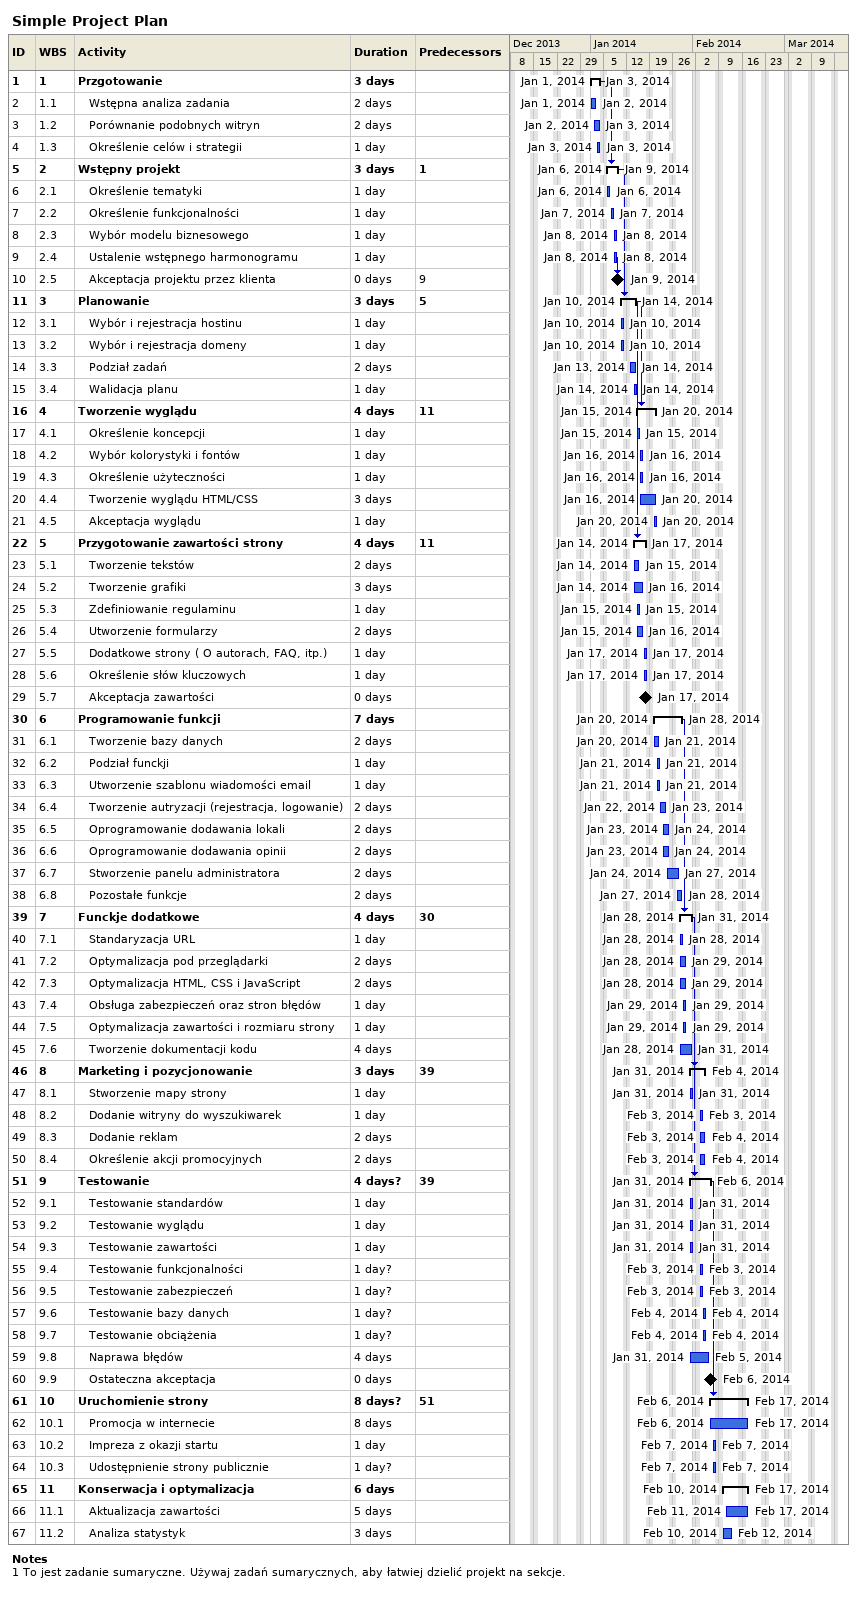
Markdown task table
Simple Project Plan

| ID | WBS | Task | Duration | Start | Finish | Predecessors |
|---|---|---|---|---|---|---|
| 1 | 1 | **Przgotowanie** | 3d | 2014-01-01 | 2014-01-03 |  |
| 2 | 1.1 | Wstępna analiza zadania | 2d | 2014-01-01 | 2014-01-02 |  |
| 3 | 1.2 | Porównanie podobnych witryn | 2d | 2014-01-02 | 2014-01-03 |  |
| 4 | 1.3 | Określenie celów i strategii | 1d | 2014-01-03 | 2014-01-03 |  |
| 5 | 2 | **Wstępny projekt** | 3d | 2014-01-06 | 2014-01-09 | 1 |
| 6 | 2.1 | Określenie tematyki | 1d | 2014-01-06 | 2014-01-06 |  |
| 7 | 2.2 | Określenie funkcjonalności | 1d | 2014-01-07 | 2014-01-07 |  |
| 8 | 2.3 | Wybór modelu biznesowego | 1d | 2014-01-08 | 2014-01-08 |  |
| 9 | 2.4 | Ustalenie wstępnego harmonogramu | 1d | 2014-01-08 | 2014-01-08 |  |
| 10 | 2.5 | Akceptacja projektu przez klienta | 0d | 2014-01-09 | 2014-01-09 | 9 |
| 11 | 3 | **Planowanie** | 3d | 2014-01-10 | 2014-01-14 | 5 |
| 12 | 3.1 | Wybór i rejestracja hostinu | 1d | 2014-01-10 | 2014-01-10 |  |
| 13 | 3.2 | Wybór i rejestracja domeny | 1d | 2014-01-10 | 2014-01-10 |  |
| 14 | 3.3 | Podział zadań | 2d | 2014-01-13 | 2014-01-14 |  |
| 15 | 3.4 | Walidacja planu | 1d | 2014-01-14 | 2014-01-14 |  |
| 16 | 4 | **Tworzenie wyglądu** | 4d | 2014-01-15 | 2014-01-20 | 11 |
| 17 | 4.1 | Określenie koncepcji | 1d | 2014-01-15 | 2014-01-15 |  |
| 18 | 4.2 | Wybór kolorystyki i fontów | 1d | 2014-01-16 | 2014-01-16 |  |
| 19 | 4.3 | Określenie użyteczności | 1d | 2014-01-16 | 2014-01-16 |  |
| 20 | 4.4 | Tworzenie wyglądu HTML/CSS | 3d | 2014-01-16 | 2014-01-20 |  |
| 21 | 4.5 | Akceptacja wyglądu | 1d | 2014-01-20 | 2014-01-20 |  |
| 22 | 5 | **Przygotowanie zawartości strony** | 4d | 2014-01-14 | 2014-01-17 | 11 |
| 23 | 5.1 | Tworzenie tekstów | 2d | 2014-01-14 | 2014-01-15 |  |
| 24 | 5.2 | Tworzenie grafiki | 3d | 2014-01-14 | 2014-01-16 |  |
| 25 | 5.3 | Zdefiniowanie regulaminu | 1d | 2014-01-15 | 2014-01-15 |  |
| 26 | 5.4 | Utworzenie formularzy | 2d | 2014-01-15 | 2014-01-16 |  |
| 27 | 5.5 | Dodatkowe strony ( O autorach, FAQ, itp.) | 1d | 2014-01-17 | 2014-01-17 |  |
| 28 | 5.6 | Określenie słów kluczowych | 1d | 2014-01-17 | 2014-01-17 |  |
| 29 | 5.7 | Akceptacja zawartości | 0d | 2014-01-17 | 2014-01-17 |  |
| 30 | 6 | **Programowanie funkcji** | 7d | 2014-01-20 | 2014-01-28 |  |
| 31 | 6.1 | Tworzenie bazy danych | 2d | 2014-01-20 | 2014-01-21 |  |
| 32 | 6.2 | Podział funckji | 1d | 2014-01-21 | 2014-01-21 |  |
| 33 | 6.3 | Utworzenie szablonu wiadomości email | 1d | 2014-01-21 | 2014-01-21 |  |
| 34 | 6.4 | Tworzenie autryzacji (rejestracja, logowanie) | 2d | 2014-01-22 | 2014-01-23 |  |
| 35 | 6.5 | Oprogramowanie dodawania lokali | 2d | 2014-01-23 | 2014-01-24 |  |
| 36 | 6.6 | Oprogramowanie dodawania opinii | 2d | 2014-01-23 | 2014-01-24 |  |
| 37 | 6.7 | Stworzenie panelu administratora | 2d | 2014-01-24 | 2014-01-27 |  |
| 38 | 6.8 | Pozostałe funkcje | 2d | 2014-01-27 | 2014-01-28 |  |
| 39 | 7 | **Funckje dodatkowe** | 4d | 2014-01-28 | 2014-01-31 | 30 |
| 40 | 7.1 | Standaryzacja URL | 1d | 2014-01-28 | 2014-01-28 |  |
| 41 | 7.2 | Optymalizacja pod przeglądarki | 2d | 2014-01-28 | 2014-01-29 |  |
| 42 | 7.3 | Optymalizacja HTML, CSS i JavaScript | 2d | 2014-01-28 | 2014-01-29 |  |
| 43 | 7.4 | Obsługa zabezpieczeń oraz stron błędów | 1d | 2014-01-29 | 2014-01-29 |  |
| 44 | 7.5 | Optymalizacja zawartości i rozmiaru strony | 1d | 2014-01-29 | 2014-01-29 |  |
| 45 | 7.6 | Tworzenie dokumentacji kodu | 4d | 2014-01-28 | 2014-01-31 |  |
| 46 | 8 | **Marketing i pozycjonowanie** | 3d | 2014-01-31 | 2014-02-04 | 39 |
| 47 | 8.1 | Stworzenie mapy strony | 1d | 2014-01-31 | 2014-01-31 |  |
| 48 | 8.2 | Dodanie witryny do wyszukiwarek | 1d | 2014-02-03 | 2014-02-03 |  |
| 49 | 8.3 | Dodanie reklam | 2d | 2014-02-03 | 2014-02-04 |  |
| 50 | 8.4 | Określenie akcji promocyjnych | 2d | 2014-02-03 | 2014-02-04 |  |
| 51 | 9 | **Testowanie** | 4d? | 2014-01-31 | 2014-02-06 | 39 |
| 52 | 9.1 | Testowanie standardów | 1d | 2014-01-31 | 2014-01-31 |  |
| 53 | 9.2 | Testowanie wyglądu | 1d | 2014-01-31 | 2014-01-31 |  |
| 54 | 9.3 | Testowanie zawartości | 1d | 2014-01-31 | 2014-01-31 |  |
| 55 | 9.4 | Testowanie funkcjonalności | 1d? | 2014-02-03 | 2014-02-03 |  |
| 56 | 9.5 | Testowanie zabezpieczeń | 1d? | 2014-02-03 | 2014-02-03 |  |
| 57 | 9.6 | Testowanie bazy danych | 1d? | 2014-02-04 | 2014-02-04 |  |
| 58 | 9.7 | Testowanie obciążenia | 1d? | 2014-02-04 | 2014-02-04 |  |
| 59 | 9.8 | Naprawa błędów | 4d | 2014-01-31 | 2014-02-05 |  |
| 60 | 9.9 | Ostateczna akceptacja | 0d | 2014-02-06 | 2014-02-06 |  |
| 61 | 10 | **Uruchomienie strony** | 8d? | 2014-02-06 | 2014-02-17 | 51 |
| 62 | 10.1 | Promocja w internecie | 8d | 2014-02-06 | 2014-02-17 |  |
| 63 | 10.2 | Impreza z okazji startu | 1d | 2014-02-07 | 2014-02-07 |  |
| 64 | 10.3 | Udostępnienie strony publicznie | 1d? | 2014-02-07 | 2014-02-07 |  |
| 65 | 11 | **Konserwacja i optymalizacja** | 6d | 2014-02-10 | 2014-02-17 |  |
| 66 | 11.1 | Aktualizacja zawartości | 5d | 2014-02-11 | 2014-02-17 |  |
| 67 | 11.2 | Analiza statystyk | 3d | 2014-02-10 | 2014-02-12 |  |

Notes
- 1: To jest zadanie sumaryczne. Używaj zadań sumarycznych, aby łatwiej dzielić projekt na sekcje.
